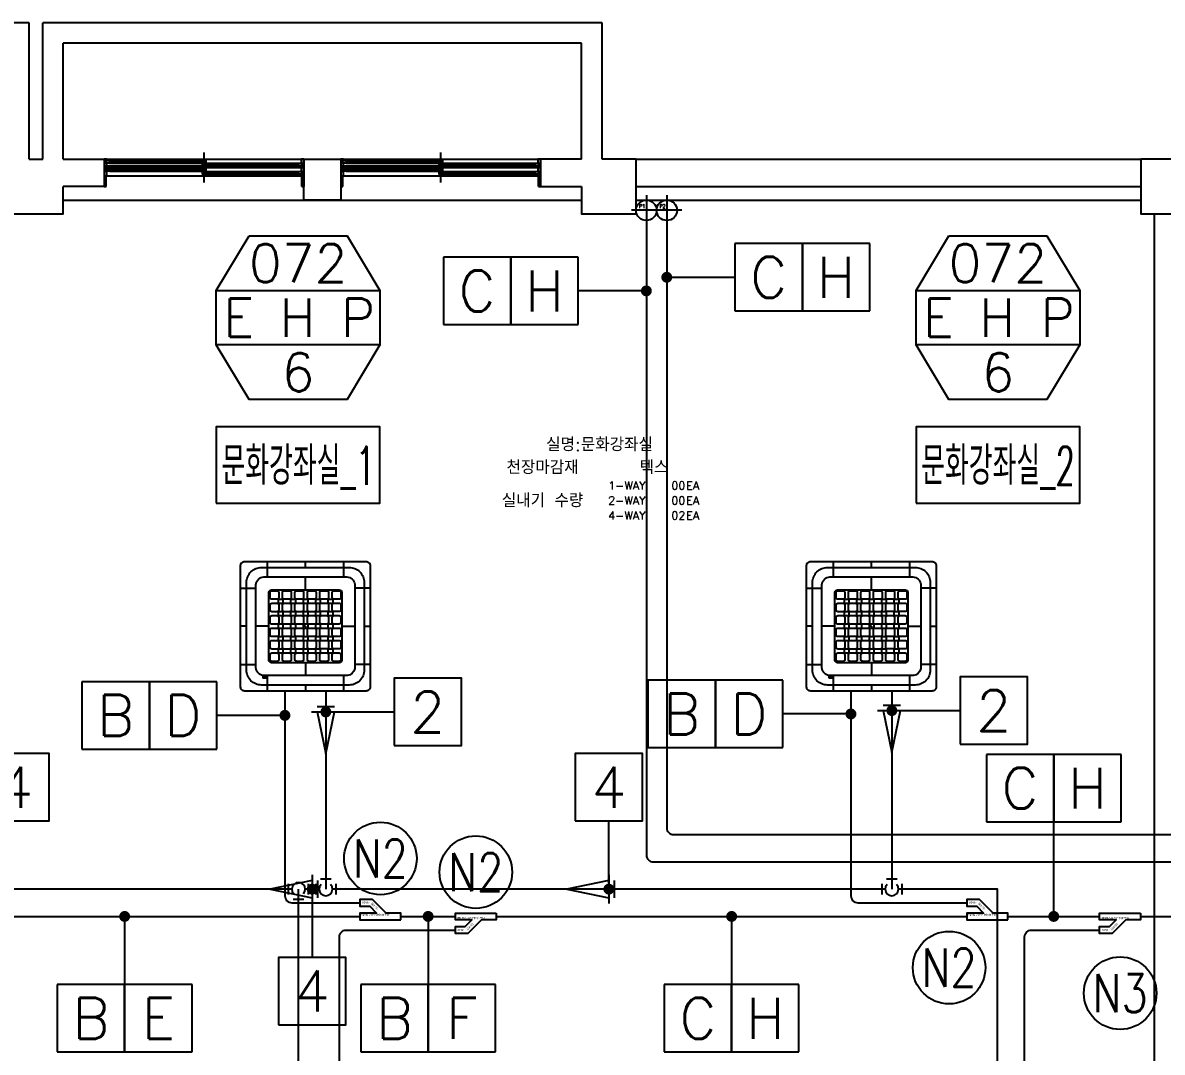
# Model space of a CAD drawing. Header units: millimetres. Extents: x -56261 to 196039, y 9480 to 100001.
# Drawn here: x 133537 to 141891, y 82330 to 89879 of the extents above; entities that cross this region are included whole.
import ezdxf
from ezdxf.enums import TextEntityAlignment as Align

# ---------------------------------------------------------------- set-up
doc = ezdxf.new("R2010")
doc.units = ezdxf.units.MM
for name, color, linetype in [('DVM_DRAIN', 5, 'Continuous'), ('DVM_DRAIN_MARK', 7, 'Continuous'), ('DVM_INDOOR', 7, 'Continuous'), ('DVM_INOUT_MARK', 2, 'Continuous'), ('DVM_INOUT_NAME', 7, 'Continuous'), ('DVM_JOINT', 6, 'Continuous'), ('DVM_LPIT', 3, 'Continuous'), ('DVM_PIPE', 3, 'Continuous'), ('DVM_PIPE_MARK', 2, 'Continuous'), ('PLAN', 9, 'Continuous'), ('현장조사', 4, 'Continuous')]:
    doc.layers.add(name, color=color, linetype=linetype)
doc.layers.add('DVM_PMAT_MARK', color=6, linetype='Continuous', lineweight=25)
doc.styles.add('DVM_DEFAULT', font='romans.shx', dxfattribs={"bigfont": 'whgtxt.shx'})
doc.styles.add('GHS', font='romans.shx', dxfattribs={"width": 0.8, "bigfont": 'ghs.shx'})
doc.styles.add('삼성전자', font='')
doc.styles.get('삼성전자').set_extended_font_data('Gulim')

# ---------------------------------------------------------------- blocks, each defined once
blk = doc.blocks.new('ID_C_G4_T')
at = {"layer": 'DVM_INDOOR', "color": 0}
for p, q in [((-279.7, 475), (-280.1, 362.7)), ((0, 431.1), (0, 475)), ((280.4, 475), (280, 362)), ((0, 268.3), (0, 362.3)), ((-475, 280.3), (-362.1, 280.3)), ((475, 280.3), (362.1, 280.3)), ((-267, 0), (-362.8, 0)), ((-431.3, 0), (-473.3, 0)), ((267.1, 0), (362.1, 0)), ((431.2, 0), (475, 0)), ((-475, -280.4), (-362.2, -280.4)), ((0, -267.1), (0.1, -362.1)), ((475, -280.4), (362.2, -280.4)), ((-280.1, -361.5), (-280.5, -475)), ((280.6, -362), (280.3, -475)), ((0.2, -431.2), (0.3, -475))]:
    blk.add_line(p, q, dxfattribs=at)
for points in [[(-444.7, 475), (445, 475, -0.414214), (475, 445), (475, -445, -0.414214), (445, -475), (-444.7, -475, -0.414214), (-474.7, -445), (-474.7, 445, -0.414214)], [(-321.3, 431.1), (321.2, 431.1, -0.414214), (431.2, 321.1), (431.2, -321.2, -0.414214), (321.2, -431.2), (-321.3, -431.2, -0.414214), (-431.3, -321.2), (-431.3, 321.1, -0.414214)], [(-304.1, 362.7), (304.1, 361.9, -0.356312), (362.1, 308.2), (362.1, -310, -0.324549), (309.3, -362.1), (-304.1, -362.1, -0.384731), (-362.8, -303.8), (-362.9, 304.1, -0.377296)], [(-267, 248.9, -0.414214), (-249, 267), (249, 267, -0.414214), (267, 248.9), (267, -248.9, -0.414214), (249, -267), (-249, -267, -0.414214), (-267, -248.9)], [(-258.9, 247.4, -0.414214), (-246.2, 260.2), (-207.7, 260.2, -0.414214), (-195, 247.4), (-195, 210.6, -0.414214), (-207.7, 197.8), (-246.2, 197.8, -0.414214), (-258.9, 210.6)], [(-167.8, 247.4, -0.414214), (-155.1, 260.2), (-116.6, 260.2, -0.414214), (-103.8, 247.4), (-103.8, 210.6, -0.414214), (-116.6, 197.8), (-155.1, 197.8, -0.414214), (-167.8, 210.6)], [(-76.6, 247.5, -0.414214), (-63.8, 260.3), (-25.4, 260.3, -0.414214), (-12.6, 247.5), (-12.6, 210.7, -0.414214), (-25.4, 197.9), (-63.8, 197.9, -0.414214), (-76.6, 210.7)], [(14.6, 247.5, -0.414214), (27.4, 260.3), (65.8, 260.3, -0.414214), (78.6, 247.5), (78.6, 210.7, -0.414214), (65.8, 197.9), (27.4, 197.9, -0.414214), (14.6, 210.7)], [(105.9, 247.8, -0.414214), (118.6, 260.5), (157.1, 260.5, -0.414214), (169.9, 247.8), (169.9, 210.9, -0.414214), (157.1, 198.2), (118.6, 198.2, -0.414214), (105.9, 210.9)], [(197, 247.8, -0.414214), (209.8, 260.5), (248.3, 260.5, -0.414214), (261, 247.8), (261, 210.9, -0.414214), (248.3, 198.2), (209.8, 198.2, -0.414214), (197, 210.9)], [(-258.9, 156.3, -0.414214), (-246.2, 169.1), (-207.7, 169.1, -0.414214), (-195, 156.3), (-195, 119.5, -0.414214), (-207.7, 106.7), (-246.2, 106.7, -0.414214), (-258.9, 119.5)], [(-197, 193.8, -0.414214), (-191.2, 199.5), (-170.3, 199.5, -0.414214), (-164.5, 193.8), (-164.5, 172.9, -0.414214), (-170.3, 167.1), (-191.2, 167.1, -0.414214), (-197, 172.9)], [(-167.8, 156.3, -0.414214), (-155.1, 169.1), (-116.6, 169.1, -0.414214), (-103.8, 156.3), (-103.8, 119.5, -0.414214), (-116.6, 106.7), (-155.1, 106.7, -0.414214), (-167.8, 119.5)], [(-105.7, 193.8, -0.414214), (-100, 199.6), (-79.1, 199.6, -0.414214), (-73.3, 193.8), (-73.3, 172.9, -0.414214), (-79.1, 167.1), (-100, 167.1, -0.414214), (-105.7, 172.9)], [(-76.6, 156.4, -0.414214), (-63.8, 169.1), (-25.4, 169.1, -0.414214), (-12.6, 156.4), (-12.6, 119.5, -0.414214), (-25.4, 106.8), (-63.8, 106.8, -0.414214), (-76.6, 119.5)], [(-14.5, 193.8, -0.414214), (-8.7, 199.5), (12.1, 199.5, -0.414214), (17.9, 193.8), (17.9, 172.9, -0.414214), (12.1, 167.1), (-8.7, 167.1, -0.414214), (-14.5, 172.9)], [(14.6, 156.4, -0.414214), (27.4, 169.1), (65.8, 169.1, -0.414214), (78.6, 156.4), (78.6, 119.5, -0.414214), (65.8, 106.8), (27.4, 106.8, -0.414214), (14.6, 119.5)], [(76.7, 193.8, -0.414214), (82.5, 199.5), (103.3, 199.5, -0.414214), (109.1, 193.8), (109.1, 172.9, -0.414214), (103.3, 167.1), (82.5, 167.1, -0.414214), (76.7, 172.9)], [(105.9, 156.7, -0.414214), (118.6, 169.4), (157.1, 169.4, -0.414214), (169.9, 156.7), (169.9, 119.8, -0.414214), (157.1, 107.1), (118.6, 107.1, -0.414214), (105.9, 119.8)], [(167.9, 193.8, -0.414214), (173.7, 199.6), (194.5, 199.6, -0.414214), (200.3, 193.8), (200.3, 172.9, -0.414214), (194.5, 167.1), (173.7, 167.1, -0.414214), (167.9, 172.9)], [(197, 156.7, -0.414214), (209.8, 169.4), (248.3, 169.4, -0.414214), (261, 156.7), (261, 119.8, -0.414214), (248.3, 107.1), (209.8, 107.1, -0.414214), (197, 119.8)], [(-197, 102.6, -0.414214), (-191.2, 108.3), (-170.3, 108.3, -0.414214), (-164.5, 102.6), (-164.5, 81.7, -0.414214), (-170.3, 75.9), (-191.2, 75.9, -0.414214), (-197, 81.7)], [(-105.7, 102.6, -0.414214), (-100, 108.4), (-79.1, 108.4, -0.414214), (-73.3, 102.6), (-73.3, 81.7, -0.414214), (-79.1, 75.9), (-100, 75.9, -0.414214), (-105.7, 81.7)], [(-14.5, 102.6, -0.414214), (-8.7, 108.3), (12.1, 108.3, -0.414214), (17.9, 102.6), (17.9, 81.7, -0.414214), (12.1, 75.9), (-8.7, 75.9, -0.414214), (-14.5, 81.7)], [(76.7, 102.6, -0.414214), (82.5, 108.3), (103.3, 108.3, -0.414214), (109.1, 102.6), (109.1, 81.7, -0.414214), (103.3, 75.9), (82.5, 75.9, -0.414214), (76.7, 81.7)], [(167.9, 102.6, -0.414214), (173.7, 108.4), (194.5, 108.4, -0.414214), (200.3, 102.6), (200.3, 81.7, -0.414214), (194.5, 75.9), (173.7, 75.9, -0.414214), (167.9, 81.7)], [(-259, 65, -0.414214), (-246.2, 77.7), (-207.7, 77.7, -0.414214), (-195, 65), (-195, 28.1, -0.414214), (-207.7, 15.4), (-246.2, 15.4, -0.414214), (-259, 28.1)], [(-197, 11.3, -0.414214), (-191.2, 17.1), (-170.3, 17.1, -0.414214), (-164.5, 11.3), (-164.5, -9.5, -0.414214), (-170.3, -15.3), (-191.2, -15.3, -0.414214), (-197, -9.5)], [(-167.8, 65, -0.414214), (-155.1, 77.7), (-116.6, 77.7, -0.414214), (-103.8, 65), (-103.8, 28.1, -0.414214), (-116.6, 15.4), (-155.1, 15.4, -0.414214), (-167.8, 28.1)], [(-105.8, 11.4, -0.414214), (-100, 17.2), (-79.1, 17.2, -0.414214), (-73.3, 11.4), (-73.3, -9.5, -0.414214), (-79.1, -15.3), (-100, -15.3, -0.414214), (-105.8, -9.5)], [(-76.6, 65.1, -0.414214), (-63.9, 77.8), (-25.4, 77.8, -0.414214), (-12.6, 65.1), (-12.6, 28.2, -0.414214), (-25.4, 15.5), (-63.9, 15.5, -0.414214), (-76.6, 28.2)], [(-14.6, 11.3, -0.414214), (-8.8, 17.1), (12.1, 17.1, -0.414214), (17.9, 11.3), (17.9, -9.5, -0.414214), (12.1, -15.3), (-8.8, -15.3, -0.414214), (-14.6, -9.5)], [(14.6, 65.1, -0.414214), (27.3, 77.8), (65.8, 77.8, -0.414214), (78.6, 65.1), (78.6, 28.2, -0.414214), (65.8, 15.5), (27.3, 15.5, -0.414214), (14.6, 28.2)], [(76.6, 11.3, -0.414214), (82.4, 17.1), (103.3, 17.1, -0.414214), (109.1, 11.3), (109.1, -9.5, -0.414214), (103.3, -15.3), (82.4, -15.3, -0.414214), (76.6, -9.5)], [(105.9, 65.3, -0.414214), (118.6, 78.1), (157.1, 78.1, -0.414214), (169.8, 65.3), (169.8, 28.5, -0.414214), (157.1, 15.7), (118.6, 15.7, -0.414214), (105.9, 28.5)], [(167.8, 11.4, -0.414214), (173.6, 17.2), (194.5, 17.2, -0.414214), (200.3, 11.4), (200.3, -9.5, -0.414214), (194.5, -15.3), (173.6, -15.3, -0.414214), (167.8, -9.5)], [(197, 65.3, -0.414214), (209.7, 78.1), (248.2, 78.1, -0.414214), (261, 65.3), (261, 28.5, -0.414214), (248.2, 15.7), (209.7, 15.7, -0.414214), (197, 28.5)], [(-259, -26.2, -0.414214), (-246.3, -13.5), (-207.8, -13.5, -0.414214), (-195, -26.2), (-195, -63.1, -0.414214), (-207.8, -75.8), (-246.3, -75.8, -0.414214), (-259, -63.1)], [(-197, -79.8, -0.414214), (-191.2, -74.1), (-170.3, -74.1, -0.414214), (-164.5, -79.8), (-164.5, -100.7, -0.414214), (-170.3, -106.5), (-191.2, -106.5, -0.414214), (-197, -100.7)], [(-167.9, -26.2, -0.414214), (-155.1, -13.5), (-116.6, -13.5, -0.414214), (-103.9, -26.2), (-103.9, -63.1, -0.414214), (-116.6, -75.8), (-155.1, -75.8, -0.414214), (-167.9, -63.1)], [(-105.7, -79.8, -0.414214), (-100, -74), (-79.1, -74, -0.414214), (-73.3, -79.8), (-73.3, -100.7, -0.414214), (-79.1, -106.5), (-100, -106.5, -0.414214), (-105.7, -100.7)], [(-76.7, -26.1, -0.414214), (-63.9, -13.4), (-25.4, -13.4, -0.414214), (-12.7, -26.1), (-12.7, -63, -0.414214), (-25.4, -75.7), (-63.9, -75.7, -0.414214), (-76.7, -63)], [(-14.5, -79.8, -0.414214), (-8.7, -74.1), (12.1, -74.1, -0.414214), (17.9, -79.8), (17.9, -100.7, -0.414214), (12.1, -106.5), (-8.7, -106.5, -0.414214), (-14.5, -100.7)], [(14.5, -26.1, -0.414214), (27.3, -13.4), (65.8, -13.4, -0.414214), (78.5, -26.1), (78.5, -63, -0.414214), (65.8, -75.7), (27.3, -75.7, -0.414214), (14.5, -63)], [(76.7, -79.8, -0.414214), (82.5, -74.1), (103.3, -74.1, -0.414214), (109.1, -79.8), (109.1, -100.7, -0.414214), (103.3, -106.5), (82.5, -106.5, -0.414214), (76.7, -100.7)], [(105.8, -25.9, -0.414214), (118.6, -13.1), (157.1, -13.1, -0.414214), (169.8, -25.9), (169.8, -62.7, -0.414214), (157.1, -75.5), (118.6, -75.5, -0.414214), (105.8, -62.7)], [(167.9, -79.8, -0.414214), (173.7, -74), (194.5, -74, -0.414214), (200.3, -79.8), (200.3, -100.7, -0.414214), (194.5, -106.5), (173.7, -106.5, -0.414214), (167.9, -100.7)], [(197, -25.9, -0.414214), (209.7, -13.1), (248.2, -13.1, -0.414214), (260.9, -25.9), (260.9, -62.7, -0.414214), (248.2, -75.5), (209.7, -75.5, -0.414214), (197, -62.7)], [(-258.9, -117.4, -0.414214), (-246.2, -104.6), (-207.7, -104.6, -0.414214), (-195, -117.4), (-195, -154.2, -0.414214), (-207.7, -167), (-246.2, -167, -0.414214), (-258.9, -154.2)], [(-197, -171, -0.414214), (-191.2, -165.3), (-170.3, -165.3, -0.414214), (-164.5, -171), (-164.5, -191.9, -0.414214), (-170.3, -197.7), (-191.2, -197.7, -0.414214), (-197, -191.9)], [(-167.8, -117.4, -0.414214), (-155.1, -104.6), (-116.6, -104.6, -0.414214), (-103.8, -117.4), (-103.8, -154.2, -0.414214), (-116.6, -167), (-155.1, -167, -0.414214), (-167.8, -154.2)], [(-105.7, -171, -0.414214), (-100, -165.2), (-79.1, -165.2, -0.414214), (-73.3, -171), (-73.3, -191.9, -0.414214), (-79.1, -197.7), (-100, -197.7, -0.414214), (-105.7, -191.9)], [(-76.6, -117.3, -0.414214), (-63.8, -104.5), (-25.4, -104.5, -0.414214), (-12.6, -117.3), (-12.6, -154.1, -0.414214), (-25.4, -166.9), (-63.8, -166.9, -0.414214), (-76.6, -154.1)], [(-14.5, -171, -0.414214), (-8.7, -165.3), (12.1, -165.3, -0.414214), (17.9, -171), (17.9, -191.9, -0.414214), (12.1, -197.7), (-8.7, -197.7, -0.414214), (-14.5, -191.9)], [(14.6, -117.3, -0.414214), (27.4, -104.5), (65.8, -104.5, -0.414214), (78.6, -117.3), (78.6, -154.1, -0.414214), (65.8, -166.9), (27.4, -166.9, -0.414214), (14.6, -154.1)], [(76.7, -171, -0.414214), (82.5, -165.3), (103.3, -165.3, -0.414214), (109.1, -171), (109.1, -191.9, -0.414214), (103.3, -197.7), (82.5, -197.7, -0.414214), (76.7, -191.9)], [(105.9, -117, -0.414214), (118.6, -104.3), (157.1, -104.3, -0.414214), (169.9, -117), (169.9, -153.9, -0.414214), (157.1, -166.6), (118.6, -166.6, -0.414214), (105.9, -153.9)], [(167.9, -171, -0.414214), (173.7, -165.2), (194.5, -165.2, -0.414214), (200.3, -171), (200.3, -191.9, -0.414214), (194.5, -197.7), (173.7, -197.7, -0.414214), (167.9, -191.9)], [(197, -117, -0.414214), (209.8, -104.3), (248.3, -104.3, -0.414214), (261, -117), (261, -153.9, -0.414214), (248.3, -166.6), (209.8, -166.6, -0.414214), (197, -153.9)], [(-258.9, -208.5, -0.414214), (-246.2, -195.7), (-207.7, -195.7, -0.414214), (-195, -208.5), (-195, -245.3, -0.414214), (-207.7, -258.1), (-246.2, -258.1, -0.414214), (-258.9, -245.3)], [(-167.8, -208.5, -0.414214), (-155.1, -195.7), (-116.6, -195.7, -0.414214), (-103.8, -208.5), (-103.8, -245.3, -0.414214), (-116.6, -258.1), (-155.1, -258.1, -0.414214), (-167.8, -245.3)], [(-76.6, -208.4, -0.414214), (-63.8, -195.7), (-25.4, -195.7, -0.414214), (-12.6, -208.4), (-12.6, -245.3, -0.414214), (-25.4, -258), (-63.8, -258, -0.414214), (-76.6, -245.3)], [(14.6, -208.4, -0.414214), (27.4, -195.7), (65.8, -195.7, -0.414214), (78.6, -208.4), (78.6, -245.3, -0.414214), (65.8, -258), (27.4, -258, -0.414214), (14.6, -245.3)], [(105.9, -208.1, -0.414214), (118.6, -195.4), (157.1, -195.4, -0.414214), (169.9, -208.1), (169.9, -245, -0.414214), (157.1, -257.7), (118.6, -257.7, -0.414214), (105.9, -245)], [(197, -208.1, -0.414214), (209.8, -195.4), (248.3, -195.4, -0.414214), (261, -208.1), (261, -245, -0.414214), (248.3, -257.7), (209.8, -257.7, -0.414214), (197, -245)], [(-308.3, -366, -0.414214), (-307.2, -364.9), (-289.3, -364.9, -0.414214), (-288.2, -366), (-288.2, -379.7, -0.414214), (-289.3, -380.8), (-307.2, -380.8, -0.414214), (-308.3, -379.7)]]:
    blk.add_lwpolyline(points, format="xyb", close=True, dxfattribs=at)
at = {"layer": 'DVM_INDOOR', "color": 252}
for points in [[(0, 0), (-14.6, 0)], [(0, 0), (0, -15.3)]]:
    blk.add_lwpolyline(points, dxfattribs=at)
blk = doc.blocks.new('INOUT_MARK')
at = {"layer": 'DVM_INOUT_MARK', "color": 0}
for p, q in [((-600, 1560), (600, 1560)), ((600, 1160), (-600, 1160))]:
    blk.add_line(p, q, dxfattribs=at)
blk.add_lwpolyline([(-360, 1960), (360, 1960), (600, 1560), (600, 1160), (360, 760), (-360, 760), (-600, 1160), (-600, 1560), (-360, 1960)], dxfattribs=at)
at = {"layer": 'DVM_INOUT_NAME'}
blk.add_lwpolyline([(-600, 0), (600, 0), (600, 560), (-600, 560)], close=True, dxfattribs=at)
at = {"layer": 'DVM_INOUT_MARK', "color": 0, "style": 'DVM_DEFAULT'}
for tag, p in [('CAP', (0, 1760)), ('NO', (0, 960))]:
    blk.add_attdef(tag, text='', height=280, dxfattribs=at).set_placement(p, align=Align.MIDDLE_CENTER)
for tag, width, p, p2 in [('MNAME', 0.53094, (-548.8, 1220.2), (562.6, 1220.2)), ('QTY', 0.517418, (709.7, 1220.2), (1089.2, 1220.2))]:
    blk.add_attdef(tag, text='', height=280, dxfattribs=dict(at, width=width)).set_placement(p, p2, align=Align.FIT)
at = {"layer": 'DVM_INOUT_NAME', "style": 'DVM_DEFAULT', "width": 1.097081}
blk.add_attdef('INAME', text='', height=280, dxfattribs=at).set_placement((-561.8, 134), (564.5, 134), align=Align.FIT)
blk = doc.blocks.new('PIPE_PIT')
at = {"layer": 'DVM_LPIT', "color": 0}
for p, q in [((0, 110), (0, -110)), ((110, 0), (-110, 0))]:
    blk.add_line(p, q, dxfattribs=at)
blk.add_circle((0, 0), 75, dxfattribs=at)
at = {"layer": 'DVM_LPIT', "color": 0, "style": 'DVM_DEFAULT', "width": 0.8}
for tag, p in [('$P', (-31.7, 8.5)), ('$N', (33.8, -38.2))]:
    blk.add_attdef(tag, text='', height=28, dxfattribs=at).set_placement(p, align=Align.BOTTOM_CENTER)
blk = doc.blocks.new('AC_D_T')
at = {"layer": 'DVM_DRAIN', "color": 1}
for p, q in [((-73.7, 40), (-73.7, -40)), ((40, 73.7), (-40, 73.7)), ((73.7, 40), (73.7, -40))]:
    blk.add_line(p, q, dxfattribs=at)
at = {"layer": 'DVM_DRAIN', "color": 2}
blk.add_arc((0, 0), 48.8, 136.31569, 43.68431, dxfattribs=at)
blk = doc.blocks.new('AC_RF')
at = {"layer": 'DVM_JOINT'}
blk.add_lwpolyline([(-150, 25), (-150, -25), (-42.3, -25), (57.7, -125), (150, -125), (150, -75), (78.4, -75), (28.4, -25), (150, -25), (150, 25), (-150, 25)], dxfattribs=at)
at = {"layer": 'DVM_JOINT', "style": '삼성전자'}
for s, p in [('샤프에어테크시스템(주)', (36.8, -12.9)), ('-3610', (107.1, -100))]:
    blk.add_text(s, height=15, dxfattribs=at).set_placement(p, align=Align.MIDDLE_CENTER)
blk.add_text('02-431', height=15, rotation=315, dxfattribs=at).set_placement((44.2, -76.2), align=Align.MIDDLE_CENTER)
blk = doc.blocks.new('PIPE_MARK_LG')
at = {"layer": 'DVM_PIPE_MARK', "color": 0}
for p, q in [((0, 247), (-494, 247)), ((-494, 247), (-494, -247)), ((494, 247), (0, 247)), ((0, 247), (0, -247)), ((0, -247), (0, 247)), ((494, -247), (494, 247)), ((-494, -247), (0, -247)), ((0, -247), (494, -247))]:
    blk.add_line(p, q, dxfattribs=at)
at = {"layer": 'DVM_PIPE_MARK', "color": 0, "style": 'DVM_DEFAULT'}
for tag, p in [('L', (-247, 0)), ('G', (247, 0))]:
    blk.add_attdef(tag, text='', height=300, dxfattribs=at).set_placement(p, align=Align.MIDDLE)
blk = doc.blocks.new('PMAT_MARK')
at = {"layer": 'DVM_PMAT_MARK'}
blk.add_circle((0, 0), 266, dxfattribs=at)
at = {"layer": 'DVM_PMAT_MARK', "style": 'DVM_DEFAULT', "width": 0.8}
blk.add_attdef('$SYM', text='', height=280, dxfattribs=at).set_placement((0, 0), align=Align.MIDDLE)
blk = doc.blocks.new('DRAIN_MARK')
at = {"layer": 'DVM_DRAIN_MARK', "color": 0}
blk.add_lwpolyline([(-247, -247), (247, -247), (247, 247), (-247, 247)], close=True, dxfattribs=at)
at = {"layer": 'DVM_DRAIN_MARK', "color": 0, "ltscale": 0.05, "style": 'DVM_DEFAULT'}
blk.add_attdef('S', text='', height=300, dxfattribs=at).set_placement((0, 0), align=Align.MIDDLE_CENTER)
blk = doc.blocks.new('DRAIN_DIR')
at = {"layer": 'DVM_DRAIN_MARK', "color": 0, "linetype": 'Continuous'}
for p, q in [((0, -105.3), (0, 105.3)), ((-38.9, -63.2), (-38.9, 63.2)), ((307.9, 0), (0, 63.2)), ((0, -63.2), (307.9, 0))]:
    blk.add_line(p, q, dxfattribs=at)

msp = doc.modelspace()

# ---------------------------------------------------------------- linework, layer by layer
at = {"layer": 'DVM_DRAIN', "color": 5}
for points in [[(135758.5, 84978.8), (135758.5, 83526.2)], [(139908.5, 84978.8), (139908.5, 83526.2)], [(135509.5, 83526.2), (131457, 83526.2)], [(135558.3, 80453.8), (135558.3, 83526.2)], [(135709.8, 83526.2), (135607, 83526.2)], [(139859.8, 83526.2), (135807.3, 83526.2)], [(140482.2, 78397.7), (140682.2, 78397.7), (140682.2, 83526.2), (139957.3, 83526.2)]]:
    msp.add_lwpolyline(points, dxfattribs=at)
at = {"layer": 'DVM_DRAIN_MARK', "color": 2}
for p, q in [((135758.5, 84825.4), (136258.5, 84825.4)), ((139908.5, 84835.6), (140408.5, 84835.6)), ((137833.5, 83526.2), (137833.5, 84026.2)), ((135658.4, 83526.2), (135658.4, 83026.2))]:
    msp.add_line(p, q, dxfattribs=at)
at = {"layer": 'DVM_DRAIN_MARK', "color": 2, "const_width": 40}
for points in [[(135738.5, 84825.4, -1), (135778.5, 84825.4, -1), (135778.5, 84825.4, -1)], [(139888.5, 84835.6, -1), (139928.5, 84835.6, -1), (139928.5, 84835.6, -1)], [(135638.4, 83526.2, -1), (135678.4, 83526.2, -1), (135678.4, 83526.2, -1)], [(137813.5, 83526.2, -1), (137853.5, 83526.2, -1), (137853.5, 83526.2, -1)]]:
    msp.add_lwpolyline(points, format="xyb", close=True, dxfattribs=at)
at = {"layer": 'DVM_PIPE'}
for points in [[(138108.4, 88503.8), (138108.4, 83776.2, 0.414214), (138158.4, 83726.2), (142433.4, 83726.2, 0.414214), (142483.4, 83776.2), (142483.4, 84139.1, -0.414214), (142533.4, 84189.1), (142912.7, 84189.1, 0.414214), (142962.7, 84239.1), (142962.7, 84363.2)], [(138258.4, 88503.8), (138258.4, 83976.2, 0.414214), (138308.4, 83926.2), (142283.4, 83926.2, 0.414214), (142333.4, 83976.2), (142333.4, 85301, -0.414214), (142383.4, 85351), (142912.7, 85351, 0.414214), (142962.7, 85401), (142962.7, 85525.1)], [(135458.5, 84978.8), (135458.5, 83476.2, 0.414214), (135508.5, 83426.2), (136008.5, 83426.2)], [(139608.5, 84978.8), (139608.5, 83476.2, 0.414214), (139658.5, 83426.2), (140458.8, 83426.2)], [(141732.2, 83326.2), (142358.4, 83326.2, -0.414214), (142408.4, 83276.2), (142408.4, 83121.5, 0.414214), (142458.4, 83071.5), (142912.7, 83071.5, 0.414214), (142962.7, 83121.5), (142962.7, 83245.6)], [(135858.3, 80453.8), (135858.3, 83176.2, -0.414214), (135908.3, 83226.2), (136708.5, 83226.2)], [(140482.2, 78228.8), (140832.2, 78228.8, 0.414214), (140882.2, 78278.8), (140882.2, 83176.2, -0.414214), (140932.2, 83226.2), (141432.2, 83226.2)]]:
    msp.add_lwpolyline(points, format="xyb", dxfattribs=at)
for points in [[(132558.3, 83326.2), (136008.5, 83326.2)], [(136308.5, 83326.2), (136708.5, 83326.2)], [(137008.5, 83326.2), (140458.8, 83326.2)], [(140758.8, 83326.2), (141432.2, 83326.2)]]:
    msp.add_lwpolyline(points, dxfattribs=at)
at = {"layer": 'DVM_PIPE_MARK', "color": 1}
for p, q in [((138258.4, 88012.8), (138758.4, 88012.8)), ((138108.4, 87912.8), (137608.4, 87912.8)), ((135458.5, 84800.4), (134958.5, 84800.4)), ((139608.5, 84810.6), (139108.5, 84810.6)), ((141095.5, 83326.2), (141095.5, 84019.6)), ((134283.4, 83326.2), (134283.4, 82826.2)), ((136508.5, 83326.2), (136508.5, 82826.2)), ((138733.7, 83326.2), (138733.7, 82826.2))]:
    msp.add_line(p, q, dxfattribs=at)
at = {"layer": 'DVM_PIPE_MARK', "color": 1, "const_width": 40}
for points in [[(138238.4, 88012.8, -1), (138278.4, 88012.8, -1), (138278.4, 88012.8, -1)], [(138088.4, 87912.8, -1), (138128.4, 87912.8, -1), (138128.4, 87912.8, -1)], [(135438.5, 84800.4, -1), (135478.5, 84800.4, -1), (135478.5, 84800.4, -1)], [(139588.5, 84810.6, -1), (139628.5, 84810.6, -1), (139628.5, 84810.6, -1)], [(134263.4, 83326.2, -1), (134303.4, 83326.2, -1), (134303.4, 83326.2, -1)], [(136488.5, 83326.2, -1), (136528.5, 83326.2, -1), (136528.5, 83326.2, -1)], [(138713.7, 83326.2, -1), (138753.7, 83326.2, -1), (138753.7, 83326.2, -1)], [(141075.5, 83326.2, -1), (141115.5, 83326.2, -1), (141115.5, 83326.2, -1)]]:
    msp.add_lwpolyline(points, format="xyb", close=True, dxfattribs=at)
at = {"layer": 'PLAN'}
for p, q in [((133583.4, 89878.8), (129483.4, 89878.8)), ((133583.4, 88878.8), (133583.4, 89878.8)), ((137783.4, 89878.8), (133683.4, 89878.8)), ((133683.4, 88878.8), (133683.4, 89878.8)), ((137783.4, 88878.8), (137783.4, 89878.8)), ((137633.4, 89728.8), (133833.4, 89728.8)), ((133833.4, 88878.8), (133833.4, 89728.8)), ((137633.4, 88878.8), (137633.4, 89728.8)), ((134865.6, 88707.8), (134865.6, 88927.9)), ((136601.2, 88707.8), (136601.2, 88927.9)), ((133583.4, 88878.8), (133683.4, 88878.8)), ((133833.4, 88878.8), (134133.4, 88878.8)), ((134133.4, 88878.8), (134133.4, 88678.8)), ((134133.4, 88878.8), (134133.4, 88678.8)), ((134133.4, 88828.8), (135597.8, 88828.8)), ((134152.9, 88878.8), (135578.3, 88878.8)), ((134152.9, 88817.8), (135578.3, 88817.8)), ((134172.4, 88868.3), (134853.4, 88868.3)), ((134172.4, 88859.5), (134853.4, 88859.5)), ((134172.4, 88850.7), (134853.4, 88850.7)), ((134172.4, 88807.3), (134853.4, 88807.3)), ((134877.8, 88848.6), (135558.8, 88848.6)), ((134877.8, 88839.8), (135558.8, 88839.8)), ((134877.8, 88831), (135558.8, 88831)), ((135597.8, 88878.8), (135597.8, 88678.8)), ((135869, 88878.8), (135869, 88678.8)), ((135869, 88828.8), (137333.4, 88828.8)), ((135888.5, 88878.8), (137313.9, 88878.8)), ((135888.5, 88817.8), (137313.9, 88817.8)), ((135908, 88868.3), (136589, 88868.3)), ((135908, 88859.5), (136589, 88859.5)), ((135908, 88850.7), (136589, 88850.7)), ((135908, 88807.3), (136589, 88807.3)), ((136613.4, 88848.6), (137294.4, 88848.6)), ((136613.4, 88839.8), (137294.4, 88839.8)), ((136613.4, 88831), (137294.4, 88831)), ((137633.4, 88878.8), (137333.4, 88878.8)), ((137333.4, 88878.8), (137333.4, 88678.8)), ((137333.4, 88878.8), (137333.4, 88678.8)), ((137333.4, 88678.8), (137333.4, 88878.8)), ((138033.4, 88878.8), (141733.4, 88878.8)), ((134148, 88678.8), (134148, 88756.9)), ((134152.9, 88756.9), (135578.3, 88756.9)), ((134172.4, 88798.5), (134853.4, 88798.5)), ((134172.4, 88789.7), (134853.4, 88789.7)), ((134877.8, 88787.6), (135558.8, 88787.6)), ((134877.8, 88778.8), (135558.8, 88778.8)), ((134877.8, 88770), (135558.8, 88770)), ((135583.2, 88678.8), (135583.2, 88756.9)), ((135883.6, 88678.8), (135883.6, 88756.9)), ((135888.5, 88756.9), (137313.9, 88756.9)), ((135908, 88798.5), (136589, 88798.5)), ((135908, 88789.7), (136589, 88789.7)), ((136613.4, 88787.6), (137294.4, 88787.6)), ((136613.4, 88778.8), (137294.4, 88778.8)), ((136613.4, 88770), (137294.4, 88770)), ((137318.8, 88678.8), (137318.8, 88756.9)), ((134133.4, 88678.8), (133833.4, 88678.8)), ((134133.4, 88678.8), (134148, 88678.8)), ((135583.2, 88678.8), (135597.8, 88678.8)), ((135583.2, 88678.8), (135597.8, 88678.8)), ((135869, 88678.8), (135883.6, 88678.8)), ((135869, 88678.8), (135883.6, 88678.8)), ((137318.8, 88678.8), (137633.4, 88678.8)), ((138033.4, 88678.8), (141733.4, 88678.8)), ((133833.4, 88578.8), (137633.4, 88578.8)), ((138033.4, 88578.8), (141733.4, 88578.8)), ((141833.4, 81890.5), (141833.4, 88478.8))]:
    msp.add_line(p, q, dxfattribs=at)
for points in [[(134152.9, 88817.8), (134152.9, 88849.7), (134143.2, 88849.7), (134143.2, 88869.2), (134152.9, 88869.2), (134152.9, 88878.8), (134133.4, 88878.8), (134133.4, 88817.8), (134152.9, 88817.8)], [(134152.9, 88756.9), (134152.9, 88788.7), (134143.2, 88788.7), (134143.2, 88808.3), (134152.9, 88808.3), (134152.9, 88817.8), (134133.4, 88817.8), (134133.4, 88756.9), (134152.9, 88756.9)], [(135578.3, 88878.8), (135578.3, 88849.7), (135588, 88849.7), (135588, 88830.2), (135578.3, 88830.2), (135578.3, 88817.8), (135597.8, 88817.8), (135597.8, 88878.8), (135578.3, 88878.8)], [(135578.3, 88817.8), (135578.3, 88788.7), (135588, 88788.7), (135588, 88769.2), (135578.3, 88769.2), (135578.3, 88756.9), (135597.8, 88756.9), (135597.8, 88817.8), (135578.3, 88817.8)], [(135888.5, 88817.8), (135888.5, 88849.7), (135878.8, 88849.7), (135878.8, 88869.2), (135888.5, 88869.2), (135888.5, 88878.8), (135869, 88878.8), (135869, 88817.8), (135888.5, 88817.8)], [(135888.5, 88756.9), (135888.5, 88788.7), (135878.8, 88788.7), (135878.8, 88808.3), (135888.5, 88808.3), (135888.5, 88817.8), (135869, 88817.8), (135869, 88756.9), (135888.5, 88756.9)], [(137313.9, 88878.8), (137313.9, 88849.7), (137323.6, 88849.7), (137323.6, 88830.2), (137313.9, 88830.2), (137313.9, 88817.8), (137333.4, 88817.8), (137333.4, 88878.8), (137313.9, 88878.8)], [(137313.9, 88817.8), (137313.9, 88788.7), (137323.6, 88788.7), (137323.6, 88769.2), (137313.9, 88769.2), (137313.9, 88756.9), (137333.4, 88756.9), (137333.4, 88817.8), (137313.9, 88817.8)], [(137633.4, 88678.8), (137633.4, 88478.8), (138033.4, 88478.8), (138033.4, 88878.8), (137783.4, 88878.8)], [(142133.4, 88478.8), (142133.4, 88878.8), (141733.4, 88878.8), (141733.4, 88478.8), (142033.4, 88478.8)], [(133433.4, 88678.8), (133433.4, 88478.8), (133833.4, 88478.8), (133833.4, 88678.8)]]:
    msp.add_lwpolyline(points, dxfattribs=at)
for points in [[(134148, 88868.3), (134172.4, 88868.3), (134172.4, 88850.7), (134148, 88850.7)], [(134148, 88807.3), (134172.4, 88807.3), (134172.4, 88789.7), (134148, 88789.7)], [(134853.4, 88868.3), (134877.8, 88868.3), (134877.8, 88850.7), (134853.4, 88850.7)], [(134853.4, 88848.6), (134877.8, 88848.6), (134877.8, 88831), (134853.4, 88831)], [(134853.4, 88807.3), (134877.8, 88807.3), (134877.8, 88789.7), (134853.4, 88789.7)], [(135558.8, 88848.6), (135583.2, 88848.6), (135583.2, 88831), (135558.8, 88831)], [(135597.8, 88878.8), (135869, 88878.8), (135869, 88578.8), (135597.8, 88578.8)], [(135883.6, 88868.3), (135908, 88868.3), (135908, 88850.7), (135883.6, 88850.7)], [(135883.6, 88807.3), (135908, 88807.3), (135908, 88789.7), (135883.6, 88789.7)], [(136589, 88868.3), (136613.4, 88868.3), (136613.4, 88850.7), (136589, 88850.7)], [(136589, 88848.6), (136613.4, 88848.6), (136613.4, 88831), (136589, 88831)], [(136589, 88807.3), (136613.4, 88807.3), (136613.4, 88789.7), (136589, 88789.7)], [(137294.4, 88848.6), (137318.8, 88848.6), (137318.8, 88831), (137294.4, 88831)], [(134853.4, 88787.6), (134877.8, 88787.6), (134877.8, 88770), (134853.4, 88770)], [(135558.8, 88787.6), (135583.2, 88787.6), (135583.2, 88770), (135558.8, 88770)], [(136589, 88787.6), (136613.4, 88787.6), (136613.4, 88770), (136589, 88770)], [(137294.4, 88787.6), (137318.8, 88787.6), (137318.8, 88770), (137294.4, 88770)]]:
    msp.add_lwpolyline(points, close=True, dxfattribs=at)

# ---------------------------------------------------------------- block references
at = {"layer": 'DVM_DRAIN', "rotation": 180}
msp.add_blockref('AC_D_T', (135558.3, 83526.2), dxfattribs=at)
at = {"layer": 'DVM_DRAIN'}
for p in [(135758.5, 83526.2), (139908.5, 83526.2)]:
    msp.add_blockref('AC_D_T', p, dxfattribs=at)
at = {"layer": 'DVM_DRAIN_MARK', "color": 1}
for p, values in [((136505.5, 84825.4), {'S': '2'}), ((140655.5, 84835.6), {'S': '2'}), ((133483.3, 84273.2), {'S': '4'}), ((137833.5, 84273.2), {'S': '4'}), ((135658.4, 82779.2), {'S': '4'})]:
    msp.add_blockref('DRAIN_MARK', p, dxfattribs=at).add_auto_attribs(values)
at = {"layer": 'DVM_DRAIN_MARK', "color": 7}
for p, rotation in [((135758.5, 84825.4), 270), ((139908.5, 84835.6), 270), ((135658.4, 83526.2), 180), ((137833.5, 83526.2), 180)]:
    msp.add_blockref('DRAIN_DIR', p, dxfattribs=dict(at, rotation=rotation))
at = {"layer": 'DVM_INDOOR', "color": 3}
for p in [(135608.4, 85453.8), (139758.4, 85453.8)]:
    msp.add_blockref('ID_C_G4_T', p, dxfattribs=at)
at = {"layer": 'DVM_INOUT_MARK'}
ref = msp.add_blockref('INOUT_MARK', (135555.5, 86356.3), dxfattribs=at)
ref.add_attrib('CAP', '072', dxfattribs={"color": 0, "height": 280, "style": 'DVM_DEFAULT'}).set_placement((135555.5, 88116.3), align=Align.MIDDLE_CENTER)
ref.add_attrib('MNAME', 'E H P', dxfattribs={"color": 0, "height": 280, "style": 'DVM_DEFAULT', "width": 0.967867}).set_placement((135006.7, 87576.4), (136118.1, 87576.4), align=Align.FIT)
ref.add_attrib('NO', '6', dxfattribs={"color": 0, "height": 280, "style": 'DVM_DEFAULT'}).set_placement((135555.5, 87316.3), align=Align.MIDDLE_CENTER)
ref.add_attrib('INAME', '문화강좌실_1', dxfattribs={"layer": 'DVM_INOUT_NAME', "height": 280, "style": 'DVM_DEFAULT', "width": 0.495093}).set_placement((134993.6, 86490.3), (136120, 86490.3), align=Align.FIT)
ref = msp.add_blockref('INOUT_MARK', (140685.7, 86356.3), dxfattribs=at)
ref.add_attrib('CAP', '072', dxfattribs={"color": 0, "height": 280, "style": 'DVM_DEFAULT'}).set_placement((140685.7, 88116.3), align=Align.MIDDLE_CENTER)
ref.add_attrib('MNAME', 'E H P', dxfattribs={"color": 0, "height": 280, "style": 'DVM_DEFAULT', "width": 0.967867}).set_placement((140136.9, 87576.4), (141248.3, 87576.4), align=Align.FIT)
ref.add_attrib('NO', '6', dxfattribs={"color": 0, "height": 280, "style": 'DVM_DEFAULT'}).set_placement((140685.7, 87316.3), align=Align.MIDDLE_CENTER)
ref.add_attrib('INAME', '문화강좌실_2', dxfattribs={"layer": 'DVM_INOUT_NAME', "height": 280, "style": 'DVM_DEFAULT', "width": 0.478274}).set_placement((140123.9, 86490.3), (141250.2, 86490.3), align=Align.FIT)
at = {"layer": 'DVM_JOINT', "rotation": 180}
for p in [(136158.5, 83326.2), (140608.8, 83326.2)]:
    msp.add_blockref('AC_RF', p, dxfattribs=at)
at = {"layer": 'DVM_JOINT', "extrusion": (0, -1.22465e-16, -1)}
for p in [(-136858.5, 83326.2), (-141582.2, 83326.2)]:
    msp.add_blockref('AC_RF', p, dxfattribs=at)
at = {"layer": 'DVM_LPIT', "color": 1}
ref = msp.add_blockref('PIPE_PIT', (138108.4, 88503.8), dxfattribs=at)
ref.add_attrib('$P', 'P1', dxfattribs={"color": 1, "height": 28, "style": 'DVM_DEFAULT', "width": 0.8}).set_placement((138076.7, 88512.3), align=Align.BOTTOM_CENTER)
at = {"layer": 'DVM_LPIT', "color": 2}
ref = msp.add_blockref('PIPE_PIT', (138258.4, 88503.8), dxfattribs=at)
ref.add_attrib('$P', 'P2', dxfattribs={"color": 2, "height": 28, "style": 'DVM_DEFAULT', "width": 0.8}).set_placement((138226.7, 88512.3), align=Align.BOTTOM_CENTER)
at = {"layer": 'DVM_PIPE_MARK', "color": 2}
ref = msp.add_blockref('PIPE_MARK_LG', (139252.4, 88012.8), dxfattribs=at)
ref.add_attrib('L', 'C', dxfattribs={"color": 4, "height": 300, "style": 'DVM_DEFAULT'}).set_placement((139005.4, 88012.8), align=Align.MIDDLE)
ref.add_attrib('G', 'H', dxfattribs={"color": 3, "height": 300, "style": 'DVM_DEFAULT'}).set_placement((139499.4, 88012.8), align=Align.MIDDLE)
ref = msp.add_blockref('PIPE_MARK_LG', (137114.4, 87912.8), dxfattribs=at)
ref.add_attrib('L', 'C', dxfattribs={"color": 4, "height": 300, "style": 'DVM_DEFAULT'}).set_placement((136867.4, 87912.8), align=Align.MIDDLE)
ref.add_attrib('G', 'H', dxfattribs={"color": 3, "height": 300, "style": 'DVM_DEFAULT'}).set_placement((137361.4, 87912.8), align=Align.MIDDLE)
ref = msp.add_blockref('PIPE_MARK_LG', (134464.5, 84800.4), dxfattribs=at)
ref.add_attrib('L', 'B', dxfattribs={"color": 4, "height": 300, "style": 'DVM_DEFAULT'}).set_placement((134217.5, 84800.4), align=Align.MIDDLE)
ref.add_attrib('G', 'D', dxfattribs={"color": 3, "height": 300, "style": 'DVM_DEFAULT'}).set_placement((134711.5, 84800.4), align=Align.MIDDLE)
ref = msp.add_blockref('PIPE_MARK_LG', (138614.5, 84810.6), dxfattribs=at)
ref.add_attrib('L', 'B', dxfattribs={"color": 4, "height": 300, "style": 'DVM_DEFAULT'}).set_placement((138367.5, 84810.6), align=Align.MIDDLE)
ref.add_attrib('G', 'D', dxfattribs={"color": 3, "height": 300, "style": 'DVM_DEFAULT'}).set_placement((138861.5, 84810.6), align=Align.MIDDLE)
ref = msp.add_blockref('PIPE_MARK_LG', (141095.5, 84266.6), dxfattribs=at)
ref.add_attrib('L', 'C', dxfattribs={"color": 4, "height": 300, "style": 'DVM_DEFAULT'}).set_placement((140848.5, 84266.6), align=Align.MIDDLE)
ref.add_attrib('G', 'H', dxfattribs={"color": 3, "height": 300, "style": 'DVM_DEFAULT'}).set_placement((141342.5, 84266.6), align=Align.MIDDLE)
ref = msp.add_blockref('PIPE_MARK_LG', (134283.4, 82579.2), dxfattribs=at)
ref.add_attrib('L', 'B', dxfattribs={"color": 4, "height": 300, "style": 'DVM_DEFAULT'}).set_placement((134036.4, 82579.2), align=Align.MIDDLE)
ref.add_attrib('G', 'E', dxfattribs={"color": 3, "height": 300, "style": 'DVM_DEFAULT'}).set_placement((134530.4, 82579.2), align=Align.MIDDLE)
ref = msp.add_blockref('PIPE_MARK_LG', (136508.5, 82579.2), dxfattribs=at)
ref.add_attrib('L', 'B', dxfattribs={"color": 4, "height": 300, "style": 'DVM_DEFAULT'}).set_placement((136261.5, 82579.2), align=Align.MIDDLE)
ref.add_attrib('G', 'F', dxfattribs={"color": 3, "height": 300, "style": 'DVM_DEFAULT'}).set_placement((136755.5, 82579.2), align=Align.MIDDLE)
ref = msp.add_blockref('PIPE_MARK_LG', (138733.7, 82579.2), dxfattribs=at)
ref.add_attrib('L', 'C', dxfattribs={"color": 4, "height": 300, "style": 'DVM_DEFAULT'}).set_placement((138486.7, 82579.2), align=Align.MIDDLE)
ref.add_attrib('G', 'H', dxfattribs={"color": 3, "height": 300, "style": 'DVM_DEFAULT'}).set_placement((138980.7, 82579.2), align=Align.MIDDLE)
at = {"layer": 'DVM_PMAT_MARK', "color": 6}
ref = msp.add_blockref('PMAT_MARK', (136158.5, 83751.2), dxfattribs=at)
ref.add_attrib('$SYM', 'N2', dxfattribs={"color": 6, "height": 280, "style": 'DVM_DEFAULT', "width": 0.8}).set_placement((136158.5, 83751.2), align=Align.MIDDLE)
ref = msp.add_blockref('PMAT_MARK', (136858.5, 83651.2), dxfattribs=at)
ref.add_attrib('$SYM', 'N2', dxfattribs={"color": 6, "height": 280, "style": 'DVM_DEFAULT', "width": 0.8}).set_placement((136858.5, 83651.2), align=Align.MIDDLE)
ref = msp.add_blockref('PMAT_MARK', (140328.2, 82950.6), dxfattribs=at)
ref.add_attrib('$SYM', 'N2', dxfattribs={"color": 6, "height": 280, "style": 'DVM_DEFAULT', "width": 0.8}).set_placement((140328.2, 82950.6), align=Align.MIDDLE)
ref = msp.add_blockref('PMAT_MARK', (141582.2, 82763.6), dxfattribs=at)
ref.add_attrib('$SYM', 'N3', dxfattribs={"color": 6, "height": 280, "style": 'DVM_DEFAULT', "width": 0.8}).set_placement((141582.2, 82763.6), align=Align.MIDDLE)

# ---------------------------------------------------------------- texts
at = {"layer": '현장조사', "color": 7, "style": 'GHS'}
for s, height, p in [('실명:문화강좌실', 100, (137765.3, 86787)), ('텍스', 100, (138164.8, 86619.6)), ('00', 60, (138343.1, 86485.6)), ('00', 60, (138343.1, 86376.1)), ('02', 60, (138343.1, 86266.5))]:
    msp.add_text(s, height=height, dxfattribs=at).set_placement(p, align=Align.MIDDLE_CENTER)
at = {"layer": '현장조사', "style": 'GHS'}
for s, height, p in [('천장마감재', 100, (137347.3, 86619.6)), ('1-WAY', 60, (137965.1, 86485.6)), ('EA', 60, (138448.1, 86485.6)), ('실내기 수량', 100, (137347.3, 86376.1)), ('2-WAY', 60, (137965.1, 86376.1)), ('EA', 60, (138448.1, 86376.1)), ('4-WAY', 60, (137965.1, 86266.5)), ('EA', 60, (138448.1, 86266.5))]:
    msp.add_text(s, height=height, dxfattribs=at).set_placement(p, align=Align.MIDDLE_CENTER)

doc.saveas('drawing.dxf')
